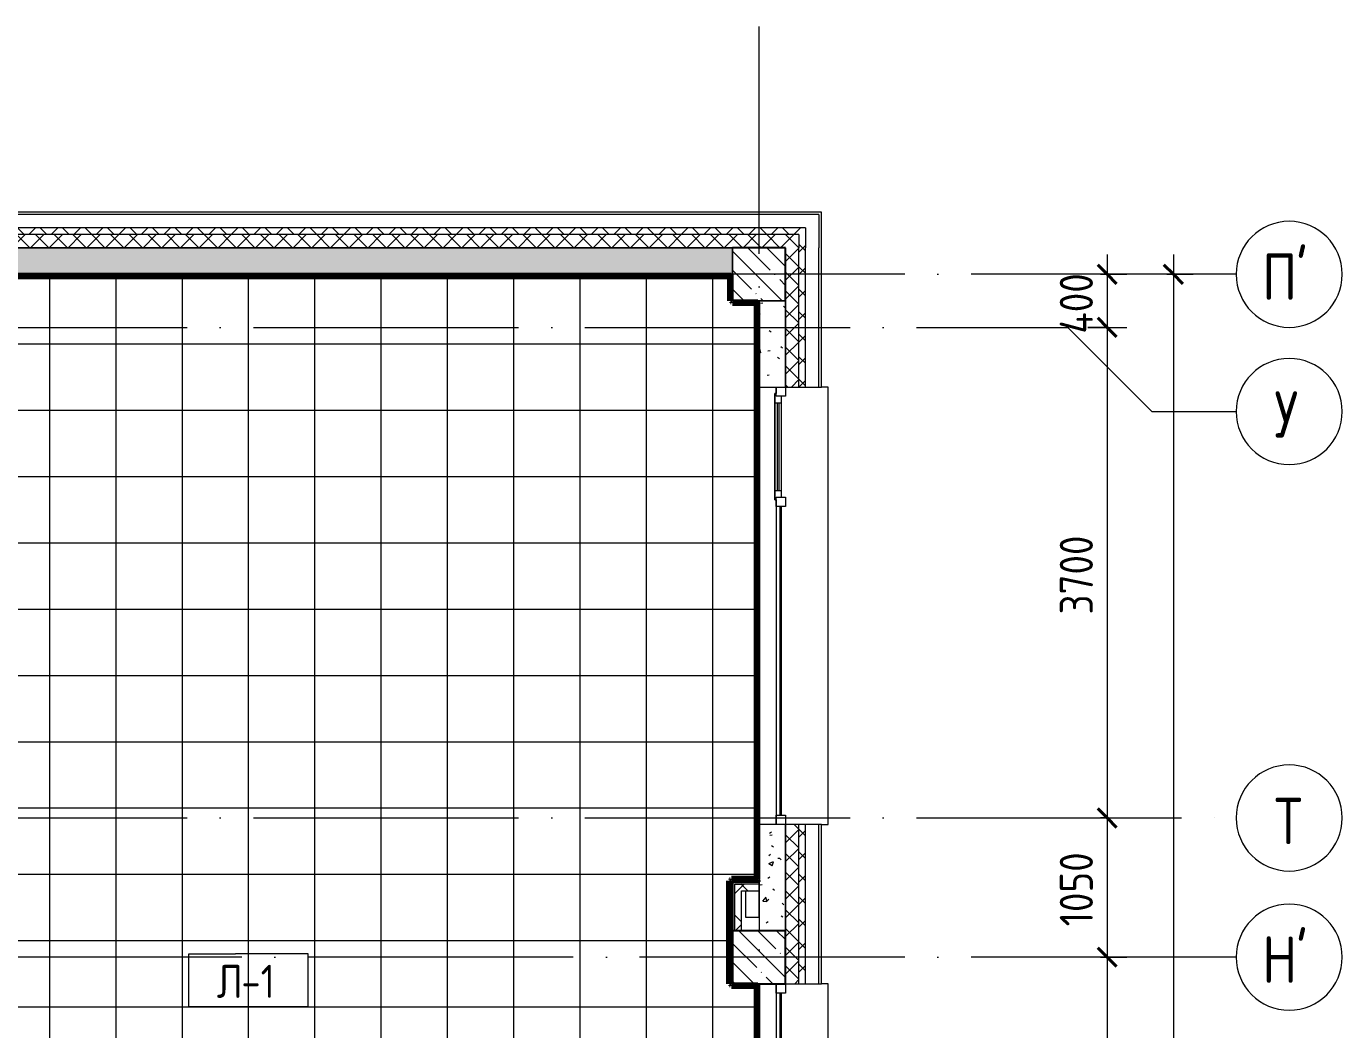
# Model space of a CAD drawing. Header units: millimetres. Extents: x 97 to 215964, y -4577 to 60645.
# Drawn here: x 206022 to 215964, y 53079 to 60645 of the extents above; entities that cross this region are included whole.
import ezdxf

# ---------------------------------------------------------------- set-up
doc = ezdxf.new("R2010")
doc.units = ezdxf.units.MM
doc.linetypes.add('ADSK_Линия сетки', pattern=[2500, 2000, -250, 0, -250])
for name, color, linetype, lineweight in [('A-____-____-DIMS', 211, 'Continuous', 9), ('A-____-____-DIMS-100', 211, 'Continuous', 9), ('A-FLOR-____-IDEN', 11, 'Continuous', 20), ('A-FLOR-____-OTLN', 192, 'Continuous', 9), ('A-FLOR-____-PATT', 8, 'Continuous', 9), ('A-GLAZ-____-MCUT', 151, 'Continuous', 9), ('A-GLAZ-____-OTLN', 151, 'Continuous', 9), ('A-WALL-____-MCUT', 113, 'Continuous', 9), ('A-WALL-____-PATT', 111, 'Continuous', 9), ('A-WALL-FNSH-MCUT', 113, 'Continuous', 9), ('I-WALL-____-OTLN', 2, 'Continuous', 9), ('S-COLS-____-MCUT', 52, 'Continuous', 9), ('S-COLS-____-OTLN', 52, 'Continuous', 9), ('S-GRID-____-IDEN', 1, 'Continuous', 20), ('S-GRID-____-OTLN', 1, 'Continuous', 9)]:
    doc.layers.add(name, color=color, linetype=linetype, lineweight=lineweight)
doc.styles.add('GOST Common', font='GOST_Common.ttf', dxfattribs={"width": 0.9, "height": 250})
doc.styles.add('GOST Common_2', font='GOST_Common.ttf', dxfattribs={"width": 0.9, "height": 350})
doc.dimstyles.new('ADSK_Основной_2_5_мм_Округление_до_10_мм', dxfattribs={"dimscale": 304.8, "dimtxt": 0.824897, "dimasz": 0.463911, "dimexe": 0.492126, "dimexo": 0.001615, "dimgap": 0.098425, "dimtad": 1, "dimdec": 0, "dimlfac": 304.8, "dimrnd": 10, "dimdsep": 46, "dimtxsty": 'GOST Common', "dimblk1": 'OBLIQUE', "dimblk2": 'OBLIQUE', "dimsah": 1, "dimcen": 0.09, "dimdle": 0.492126, "dimazin": 2, "dimtfac": 1, "dimtdec": 4, "dimtix": 1, "dimtmove": 0, "dimatfit": 3, "dimfxl": 1, "dimtvp": 1, "dimtolj": 1, "dimtzin": 0, "dimlwd": 20, "dimlwe": 20, "dimarcsym": 2})
pattern_1 = [(135, (0, 0), (-84.85281, -84.85281), []), (225, (0, 0), (84.85281, -84.85281), [])]
pattern_2 = [(45, (0, 0), (-70.71068, 70.71068), []), (135, (0, 0), (-70.71068, -70.71068), [])]
pattern_3 = [(50, (0, 0), (364.36793, -31.8783), [38.1, -419.1]), (355, (0, 0), (-70.48585, 382.1133), [30.48, -335.28]), (100.451, (30.36, -2.66), (293.885, 350.2334), [32.38, -356.18]), (46.184, (0, 101.6), (542.1585, -84.0858), [57.15, -628.65]), (96.636, (45.2, 94.6), (474.8049, 494.8554), [48.57, -534.27]), (351.184, (0, 101.6), (474.8102, 494.85), [45.72, -502.92]), (21, (50.8, 76.2), (303.22847, -204.53046), [38.1, -419.1]), (326, (50.8, 76.2), (123.6039, 368.37604), [30.48, -335.28]), (71.451, (76.07, 59.16), (426.8341, 163.8427), [32.38, -356.18]), (37.5, (0, 0), (6.17665, 169.11015), [16.764, -314.452, 16.764, -323.596, -336.55]), (37.5, (0, 0), (6.17665, 169.11015), [-671.576, 16.764, -319.786]), (7.5, (0, 0), (133.63888, 200.3615), [16.764, -177.292, 16.764, -306.832, -128.27]), (7.5, (0, 0), (133.63888, 200.3615), [-517.652, 16.764, -111.506]), (327.5, (-113.28, 0), (271.18182, -11.45836), [16.764, -110.236, 16.764, -379.476, -525.78]), (327.5, (-113.28, 0), (271.18182, -11.45836), [-523.24, 16.764, -509.016]), (317.5, (-164.08, 0), (296.2585, 50.85285), [16.764, -148.336, 16.764, -246.38, -373.38]), (317.5, (-164.08, 0), (296.2585, 50.85285), [-428.244, 16.764, -356.616])]
pattern_4 = [(45, (0, 0), (-141.42136, 141.42136), []), (135, (0, 0), (-141.42136, -141.42136), [])]

# ---------------------------------------------------------------- blocks, each defined once
blk = doc.blocks.new('Окно_СКБ_2Ст1 - Окно_СКБ_2Ст 3300_ОК2л-29018870-О_АИ_ПП_8_400_Целиком')
at = {"layer": 'A-GLAZ-____-MCUT', "color": 90}
for p, q in [((-1650, -195), (-1650, -125)), ((-1650, -125), (-1580, -125)), ((-1580, -195), (-1650, -195)), ((-1580, -195), (-1600, -195)), ((-1600, -195), (-1600, -205)), ((-1580, -125), (-1580, -195)), ((-820, -155), (-1580, -155)), ((-1580, -155), (-1580, -195)), ((-1530, -205), (-1530, -155)), ((-870, -205), (-870, -155)), ((-820, -195), (-820, -125)), ((-820, -125), (-750, -125)), ((-820, -195), (-820, -155)), ((-750, -195), (-820, -195)), ((-800, -195), (-820, -195)), ((-800, -205), (-800, -195)), ((-750, -125), (-750, -195)), ((1580, -195), (1580, -125)), ((1580, -125), (1650, -125)), ((1650, -195), (1580, -195)), ((1650, -125), (1650, -195)), ((-1600, -205), (-800, -205)), ((-800, -205), (-1600, -205))]:
    blk.add_line(p, q, dxfattribs=at)
at = {"layer": 'A-GLAZ-____-MCUT', "color": 10, "lineweight": 5}
for p, q in [((-1530, -175), (-870, -175)), ((-870, -185), (-1530, -185)), ((1580, -155), (-750, -155)), ((1580, -165), (-750, -165))]:
    blk.add_line(p, q, dxfattribs=at)
at = {"layer": 'A-GLAZ-____-OTLN', "color": 10, "lineweight": 5}
for p, q in [((-1650, -195), (-1600, -195)), ((-800, -195), (1650, -195))]:
    blk.add_line(p, q, dxfattribs=at)
blk = doc.blocks.new('Окно_СКБ_2Ст1 - Окно_СКБ_2Ст 3300_ОК2-29018964-О_АИ_ПП_8_400_Целиком')
at = {"layer": 'A-GLAZ-____-MCUT', "color": 90}
for p, q in [((-1650, -195), (-1650, -125)), ((-1650, -125), (-1580, -125)), ((-1580, -195), (-1650, -195)), ((-1580, -125), (-1580, -195)), ((750, -195), (750, -125)), ((750, -125), (820, -125)), ((820, -195), (750, -195)), ((820, -195), (800, -195)), ((800, -195), (800, -205)), ((820, -125), (820, -195)), ((1580, -155), (820, -155)), ((820, -155), (820, -195)), ((870, -205), (870, -155)), ((1530, -205), (1530, -155)), ((1580, -195), (1580, -125)), ((1580, -125), (1650, -125)), ((1580, -195), (1580, -155)), ((1650, -195), (1580, -195)), ((1600, -195), (1580, -195)), ((1600, -205), (1600, -195)), ((1650, -125), (1650, -195)), ((800, -205), (1600, -205)), ((1600, -205), (800, -205))]:
    blk.add_line(p, q, dxfattribs=at)
at = {"layer": 'A-GLAZ-____-MCUT', "color": 10, "lineweight": 5}
for p, q in [((750, -155), (-1580, -155)), ((750, -165), (-1580, -165)), ((870, -175), (1530, -175)), ((1530, -185), (870, -185))]:
    blk.add_line(p, q, dxfattribs=at)
at = {"layer": 'A-GLAZ-____-OTLN', "color": 10, "lineweight": 5}
for p, q in [((-1650, -195), (800, -195)), ((1600, -195), (1650, -195))]:
    blk.add_line(p, q, dxfattribs=at)
blk = doc.blocks.new('WNW_Отлив1 - Отлив_металлический 2-28598290-О_АИ_ПП_8_400_Целиком')
at = {"layer": 'A-GLAZ-____-OTLN', "color": 10, "lineweight": 5}
for p, q in [((1650, 320), (-1650, 320)), ((-1650, 320), (-1650, 270)), ((1650, 270), (1650, 320))]:
    blk.add_line(p, q, dxfattribs=at)
blk = doc.blocks.new('BSC_Колонна _Прямоугольная - 400x400-V81-О_АИ_ПП_8_400_Целиком')
at = {"layer": 'S-COLS-____-OTLN', "lineweight": 5}
h = blk.add_hatch(dxfattribs=at)
h.set_pattern_fill('FP_91', color=256, style=0, pattern_type=2)
h.set_pattern_definition([(135, (-152749.98, -53625), (-142.56192, -142.56192), []), (135, (-152607.42, -53625), (-142.56192, -142.56192), [252.016, -50.403, 3.353, -47.05])])
h.paths.add_polyline_path([(-200, -200), (200, -200), (200, 200), (-200, 200)])
at = {"layer": 'S-COLS-____-MCUT', "color": 130, "lineweight": 25}
for p, q in [((200, 200), (-200, 200)), ((-200, 200), (-200, -200)), ((200, -200), (200, 200)), ((-200, -200), (200, -200))]:
    blk.add_line(p, q, dxfattribs=at)
blk = doc.blocks.new('0083_СОШ675_АР_R22_rvt-1-О_АИ_ПП_8_400_Целиком')
at = {"layer": 'A-WALL-____-PATT', "lineweight": 5}
h = blk.add_hatch(dxfattribs=at)
h.set_pattern_fill('FP_9', color=10, style=0, pattern_type=2)
h.set_pattern_definition(pattern_1)
h.paths.add_polyline_path([(153050, 59075), (153100, 59075), (153100, 59125), (144379, 59125), (144379, 59075), (152924.5, 59075)])
h.paths.add_polyline_path([(141079, 59075), (141079, 59125), (136400, 59125), (136400, 59075), (140346.9, 59075)])
h = blk.add_hatch(dxfattribs=at)
h.set_pattern_fill('FP_16', color=10, style=0, pattern_type=2)
h.set_pattern_definition(pattern_2)
h.paths.add_polyline_path([(153050, 58975), (153050, 59075), (144379, 59075), (144379, 58975), (152950, 58975)])
h.paths.add_polyline_path([(140450, 58975), (141079, 58975), (141079, 59075), (136500, 59075), (136500, 58975), (140346.9, 58975)])
h = blk.add_hatch(dxfattribs=at)
h.set_pattern_fill('FP_9', color=10, style=0, pattern_type=2)
h.set_pattern_definition(pattern_1)
h.paths.add_polyline_path([(153050, -275), (153100, -275), (153100, 625), (153050, 625), (153050, -175)])
h.paths.add_polyline_path([(153100, 2325), (153100, 3025), (153050, 3025), (153050, 2325)])
h.paths.add_polyline_path([(153100, 3925), (153100, 5125), (153050, 5125), (153050, 3925)])
h.paths.add_polyline_path([(153050, 8425), (153100, 8425), (153100, 9625), (153050, 9625)])
h.paths.add_polyline_path([(153100, 11325), (153100, 12025), (153050, 12025), (153050, 11325)])
h.paths.add_polyline_path([(153050, 12925), (153100, 12925), (153100, 14125), (153050, 14125), (153050, 13803.3)])
h.paths.add_polyline_path([(153050, 15025), (153100, 15025), (153100, 15725), (153050, 15725)])
h.paths.add_polyline_path([(153050, 17425), (153100, 17425), (153100, 18625), (153050, 18625), (153050, 17711.4)])
h.paths.add_polyline_path([(153050, 21925), (153100, 21925), (153100, 23125), (153050, 23125)])
h.paths.add_polyline_path([(153050, 26425), (153100, 26425), (153100, 27625), (153050, 27625)])
h.paths.add_polyline_path([(153050, 29325), (153100, 29325), (153100, 30025), (153050, 30025), (153050, 29435.8)])
h.paths.add_polyline_path([(153100, 30925), (153100, 32125), (153050, 32125), (153050, 30925)])
h.paths.add_polyline_path([(153100, 35425), (153100, 36625), (153050, 36625), (153050, 35425)])
h.paths.add_polyline_path([(153050, 39925), (153100, 39925), (153100, 41125), (153050, 41125)])
h.paths.add_polyline_path([(153100, 42025), (153100, 42725), (153050, 42725), (153050, 42025)])
h.paths.add_polyline_path([(153050, 44425), (153100, 44425), (153100, 45625), (153050, 45625), (153050, 45068.3)])
h.paths.add_polyline_path([(153100, 47325), (153100, 48025), (153050, 48025), (153050, 47325)])
h.paths.add_polyline_path([(153050, 48925), (153100, 48925), (153100, 50125), (153050, 50125), (153050, 48976.4)])
h.paths.add_polyline_path([(153100, 53425), (153100, 54625), (153050, 54625), (153050, 53425)])
h.paths.add_polyline_path([(153100, 57925), (153100, 59075), (153050, 59075), (153050, 57925)])
h = blk.add_hatch(dxfattribs=at)
h.set_pattern_fill('FP_69', color=10, style=0, pattern_type=2)
h.set_pattern_definition(pattern_3)
h.paths.add_polyline_path([(152550, 58775), (152550, 58975), (145450, 58975), (145450, 58775), (150409, 58775)])
h.paths.add_polyline_path([(145050, 58775), (145050, 58975), (144379, 58975), (144379, 58775)])
h.paths.add_polyline_path([(140450, 58775), (141079, 58775), (141079, 58975), (140450, 58975)])
h = blk.add_hatch(dxfattribs=at)
h.set_pattern_fill('FP_16', color=10, style=0, pattern_type=2)
h.set_pattern_definition(pattern_2)
h.paths.add_polyline_path([(153050, -175), (153050, 625), (152950, 625), (152950, -175)])
h.paths.add_polyline_path([(153050, 2325), (153050, 3025), (152950, 3025), (152950, 2325)])
h.paths.add_polyline_path([(153050, 3925), (153050, 5125), (152950, 5125), (152950, 3925)])
h.paths.add_polyline_path([(152950, 8425), (153050, 8425), (153050, 9625), (152950, 9625), (152950, 8825)])
h.paths.add_polyline_path([(152950, 11325), (153050, 11325), (153050, 12025), (152950, 12025)])
h.paths.add_polyline_path([(152950, 12925), (153050, 12925), (153050, 14125), (152950, 14125), (152950, 13325)])
h.paths.add_polyline_path([(153050, 15025), (153050, 15725), (152950, 15725), (152950, 15025)])
h.paths.add_polyline_path([(152950, 17425), (153050, 17425), (153050, 18625), (152950, 18625), (152950, 17711.4)])
h.paths.add_polyline_path([(152950, 21925), (153050, 21925), (153050, 23125), (152950, 23125), (152950, 22325)])
h.paths.add_polyline_path([(152950, 26425), (153050, 26425), (153050, 27625), (152950, 27625), (152950, 26825)])
h.paths.add_polyline_path([(152950, 29325), (153050, 29325), (153050, 30025), (152950, 30025), (152950, 29435.8)])
h.paths.add_polyline_path([(153050, 30925), (153050, 32125), (152950, 32125), (152950, 30925)])
h.paths.add_polyline_path([(153050, 35425), (153050, 36625), (152950, 36625), (152950, 35425)])
h.paths.add_polyline_path([(152950, 39925), (153050, 39925), (153050, 41125), (152950, 41125), (152950, 40725)])
h.paths.add_polyline_path([(152950, 42025), (153050, 42025), (153050, 42725), (152950, 42725)])
h.paths.add_polyline_path([(152950, 44425), (153050, 44425), (153050, 45625), (152950, 45625), (152950, 45068.3)])
h.paths.add_polyline_path([(153050, 47325), (153050, 48025), (152950, 48025), (152950, 47325)])
h.paths.add_polyline_path([(152950, 48925), (153050, 48925), (153050, 50125), (152950, 50125), (152950, 48976.4)])
h.paths.add_polyline_path([(153050, 53425), (153050, 54625), (152950, 54625), (152950, 53425)])
h.paths.add_polyline_path([(152950, 57925), (153050, 57925), (153050, 58975), (152950, 58975), (152950, 58575)])
h = blk.add_hatch(dxfattribs=at)
h.set_pattern_fill('FP_69', color=10, style=0, pattern_type=2)
h.set_pattern_definition(pattern_3)
h.paths.add_polyline_path([(152750, 53825), (152950, 53825), (152950, 54625), (152750, 54625), (152750, 53861.6)])
h.paths.add_polyline_path([(152750, 57925), (152950, 57925), (152950, 58575), (152750, 58575)])
h = blk.add_hatch(dxfattribs=at)
h.set_pattern_fill('FP_17', color=252, style=0, pattern_type=2)
h.set_pattern_definition(pattern_4)
h.paths.add_polyline_path([(152568, 53825), (152618, 53825), (152618, 54176.1), (152568, 54176.1), (152568, 53861.6)])
h = blk.add_hatch(dxfattribs=at)
h.set_pattern_fill('FP_17', color=252, style=0, pattern_type=2)
h.set_pattern_definition(pattern_4)
h.paths.add_polyline_path([(152750, 54126.1), (152750, 54176.1), (152618, 54176.1), (152618, 54126.1)])
at = {"layer": 'S-COLS-____-OTLN', "lineweight": 5}
h = blk.add_hatch(dxfattribs=at)
h.set_pattern_fill('FP_8', color=256, style=0, pattern_type=2)
h.set_pattern_definition([(135, (0, 0), (-142.5612, -142.5612), []), (135, (142.56, 0), (-142.5612, -142.5612), [252.016, -50.403, 3.353, -47.05])])
h.paths.add_polyline_path([(152750, 58575), (152950, 58575), (152950, 58975), (152550, 58975), (152550, 58575)])
at = {"layer": 'A-FLOR-____-OTLN', "color": 90}
for p, q in [((152650, 53925), (152650, 54125)), ((152650, 54125), (152750, 54125)), ((152750, 53925), (152650, 53925))]:
    blk.add_line(p, q, dxfattribs=at)
at = {"layer": 'A-WALL-____-MCUT', "color": 10, "lineweight": 5}
for p, q in [((153200, 59225), (144379, 59225)), ((153200, 59225), (153200, 59125)), ((153200, 59125), (153200, 58975)), ((152550, 58775), (152550, 58975)), ((153200, 57925), (153200, 58975)), ((152950, 58575), (152750, 58575)), ((153200, 53425), (153200, 54625)), ((152555.5, 53825), (152555.5, 54188.6)), ((152555.5, 54188.6), (152568, 54188.6)), ((152568, 54188.6), (152618, 54188.6)), ((152750, 54188.6), (152618, 54188.6))]:
    blk.add_line(p, q, dxfattribs=at)
at = {"layer": 'A-WALL-____-MCUT', "color": 50, "lineweight": 13}
for p, q in [((153100, 59125), (144379, 59125)), ((153050, 59075), (144379, 59075)), ((153050, 59075), (153050, 58975)), ((153100, 59125), (153100, 59075)), ((153100, 59075), (153100, 58975)), ((145450, 58975), (152550, 58975)), ((152550, 58975), (145450, 58975)), ((153050, 57925), (153050, 58975)), ((153100, 57925), (153100, 58975)), ((145450, 58775), (152550, 58775)), ((152750, 58575), (152750, 57925)), ((152950, 58575), (152950, 57925)), ((152950, 57925), (152950, 58575)), ((152750, 57925), (152950, 57925)), ((153050, 57925), (153100, 57925)), ((152750, 54625), (152750, 53825)), ((152950, 54625), (152750, 54625)), ((152950, 54625), (152950, 53825)), ((152950, 53825), (152950, 54625)), ((153100, 54625), (153050, 54625)), ((153050, 53425), (153050, 54625)), ((153100, 53425), (153100, 54625)), ((152568, 53825), (152568, 54176.1)), ((152568, 54176.1), (152618, 54176.1)), ((152750, 54176.1), (152618, 54176.1)), ((152618, 53825), (152618, 54126.1)), ((152618, 54126.1), (152750, 54126.1)), ((152750, 54126.1), (152750, 54176.1)), ((153050, 53425), (153100, 53425))]:
    blk.add_line(p, q, dxfattribs=at)
at = {"layer": 'A-WALL-____-MCUT', "color": 90}
for p, q in [((152550, 58975), (152950, 58975)), ((152950, 58975), (152950, 58575)), ((152950, 57925), (153050, 57925)), ((153100, 57925), (153200, 57925)), ((153050, 54625), (152950, 54625)), ((153200, 54625), (153100, 54625)), ((152950, 53425), (153050, 53425)), ((153100, 53425), (153200, 53425))]:
    blk.add_line(p, q, dxfattribs=at)
at = {"layer": 'A-WALL-FNSH-MCUT', "color": 90}
for p, q in [((153220, 59245), (144379, 59245)), ((153220, 59225), (153220, 59245)), ((153220, 59125), (153220, 59225)), ((153220, 59075), (153220, 59125)), ((153220, 58975), (153220, 59075)), ((153220, 57925), (153220, 58975)), ((153200, 57925), (153220, 57925)), ((153220, 54625), (153200, 54625)), ((153220, 53425), (153220, 54625)), ((152543, 54201.1), (152543, 53825)), ((152555.5, 54201.1), (152543, 54201.1)), ((152568, 54201.1), (152555.5, 54201.1)), ((152618, 54201.1), (152568, 54201.1)), ((152750, 54201.1), (152618, 54201.1)), ((152750, 54188.6), (152750, 54201.1)), ((152750, 54176.1), (152750, 54188.6)), ((152543, 53825), (152550, 53825)), ((153200, 53425), (153220, 53425))]:
    blk.add_line(p, q, dxfattribs=at)
at = {"layer": 'I-WALL-____-OTLN', "color": 90}
for p, q in [((152750, 54625), (152750, 57925)), ((152750, 50125), (152750, 53425))]:
    blk.add_line(p, q, dxfattribs=at)
at = {"layer": 'S-COLS-____-MCUT', "color": 130, "lineweight": 25}
for p, q in [((152950, 58975), (152550, 58975)), ((152950, 58575), (152950, 58975)), ((152550, 58775), (152550, 58575)), ((152550, 58575), (152750, 58575))]:
    blk.add_line(p, q, dxfattribs=at)
at = {"layer": 'S-COLS-____-OTLN', "color": 90}
for p, q in [((152550, 58975), (152550, 58775)), ((152750, 58575), (152950, 58575))]:
    blk.add_line(p, q, dxfattribs=at)
at = {"layer": 'A-GLAZ-____-OTLN', "color": 90, "lineweight": 9, "rotation": 269.9999999999999}
for name, p in [('Окно_СКБ_2Ст1 - Окно_СКБ_2Ст 3300_ОК2л-29018870-О_АИ_ПП_8_400_Целиком', (153075, 56275)), ('WNW_Отлив1 - Отлив_металлический 2-28598290-О_АИ_ПП_8_400_Целиком', (152950, 56275)), ('Окно_СКБ_2Ст1 - Окно_СКБ_2Ст 3300_ОК2-29018964-О_АИ_ПП_8_400_Целиком', (153075, 51775)), ('WNW_Отлив1 - Отлив_металлический 2-28598290-О_АИ_ПП_8_400_Целиком', (152950, 51775))]:
    blk.add_blockref(name, p, dxfattribs=at)
at = {"layer": 'S-COLS-____-OTLN', "color": 90, "lineweight": 9}
blk.add_blockref('BSC_Колонна _Прямоугольная - 400x400-V81-О_АИ_ПП_8_400_Целиком', (152750, 53625), dxfattribs=at)
blk = doc.blocks.new('Ось сетки - Круг_Ø8 мм-8258-О_АИ_ПП_8_400_Целиком')
at = {"layer": 'S-GRID-____-IDEN'}
for start, end in [(360, 180), (180, 360)]:
    blk.add_arc((0, 0), 4, start, end, dxfattribs=at)
blk = doc.blocks.new('DIMBLOCK7-О_АИ_ПП_8_400_Целиком')
at = {"layer": 'A-____-____-DIMS-100', "lineweight": 20}
for p, q in [((214172.5, 58925), (214172.5, 58375)), ((214122.5, 58775), (214322.5, 58775)), ((214172.5, 58775), (214122.5, 58775)), ((214026.4, 58375), (214322.5, 58375)), ((214172.5, 58375), (214026.4, 58375))]:
    blk.add_line(p, q, dxfattribs=at)
at = {"layer": 'A-____-____-DIMS-100', "lineweight": 40}
for p, q in [((214172.5, 58775), (214101.8, 58845.7)), ((214172.5, 58775), (214243.2, 58704.3)), ((214172.5, 58375), (214101.8, 58445.7)), ((214172.5, 58375), (214243.2, 58304.3))]:
    blk.add_line(p, q, dxfattribs=at)
at = {"layer": 'A-____-____-DIMS-100', "color": 0, "lineweight": 20, "insert": (213815.8, 58327.8), "char_height": 250, "width": 593.201, "attachment_point": 1, "rotation": 90, "line_spacing_factor": 1.022761, "style": 'GOST Common'}
blk.add_mtext('400', dxfattribs=at)
blk = doc.blocks.new('_Oblique')
at = {"color": 0, "linetype": 'ByBlock', "lineweight": -2}
blk.add_line((-0.5, -0.5), (0.5, 0.5), dxfattribs=at)
blk = doc.blocks.new('DIMBLOCK8-О_АИ_ПП_8_400_Целиком')
at = {"layer": 'A-____-____-DIMS-100', "lineweight": 20}
for p, q in [((214026.4, 58375), (214322.5, 58375)), ((214172.5, 58375), (214026.4, 58375)), ((214172.5, 58375), (214172.5, 54675)), ((214122.5, 54675), (214322.5, 54675)), ((214172.5, 54675), (214122.5, 54675))]:
    blk.add_line(p, q, dxfattribs=at)
at = {"layer": 'A-____-____-DIMS-100', "lineweight": 40}
for p, q in [((214172.5, 58375), (214101.8, 58445.7)), ((214172.5, 58375), (214243.2, 58304.3)), ((214172.5, 54675), (214101.8, 54745.7)), ((214172.5, 54675), (214243.2, 54604.3))]:
    blk.add_line(p, q, dxfattribs=at)
at = {"layer": 'A-____-____-DIMS-100', "color": 0, "lineweight": 20, "insert": (213815.8, 56209.6), "char_height": 250, "width": 756.843, "attachment_point": 1, "rotation": 90, "line_spacing_factor": 1.022761, "style": 'GOST Common'}
blk.add_mtext('3700', dxfattribs=at)
blk = doc.blocks.new('DIMBLOCK9-О_АИ_ПП_8_400_Целиком')
at = {"layer": 'A-____-____-DIMS-100', "lineweight": 40}
for p, q in [((214172.5, 54675), (214101.8, 54745.7)), ((214172.5, 54675), (214243.2, 54604.3)), ((214172.5, 53625.1), (214101.8, 53695.8)), ((214172.5, 53625.1), (214243.2, 53554.4))]:
    blk.add_line(p, q, dxfattribs=at)
at = {"layer": 'A-____-____-DIMS-100', "lineweight": 20}
for p, q in [((214122.5, 54675), (214322.5, 54675)), ((214172.5, 54675), (214122.5, 54675)), ((214172.5, 54675), (214172.5, 53625.1)), ((214122.5, 53625.1), (214322.5, 53625.1)), ((214172.5, 53625.1), (214122.5, 53625.1))]:
    blk.add_line(p, q, dxfattribs=at)
at = {"layer": 'A-____-____-DIMS-100', "color": 0, "lineweight": 20, "insert": (213815.8, 53858.1), "char_height": 250, "width": 700.591, "attachment_point": 1, "rotation": 90, "line_spacing_factor": 1.022761, "style": 'GOST Common'}
blk.add_mtext('1050', dxfattribs=at)
blk = doc.blocks.new('DIMBLOCK10-О_АИ_ПП_8_400_Целиком')
at = {"layer": 'A-____-____-DIMS-100', "lineweight": 40}
for p, q in [((214172.5, 53625.1), (214101.8, 53695.8)), ((214172.5, 53625.1), (214243.2, 53554.4)), ((214172.5, 51675), (214101.8, 51745.7)), ((214172.5, 51675), (214243.2, 51604.3))]:
    blk.add_line(p, q, dxfattribs=at)
at = {"layer": 'A-____-____-DIMS-100', "lineweight": 20}
for p, q in [((214122.5, 53625.1), (214322.5, 53625.1)), ((214172.5, 53625.1), (214122.5, 53625.1)), ((214172.5, 53625.1), (214172.5, 51675)), ((214122.5, 51675), (214322.5, 51675)), ((214172.5, 51675), (214122.5, 51675))]:
    blk.add_line(p, q, dxfattribs=at)
at = {"layer": 'A-____-____-DIMS-100', "color": 0, "lineweight": 20, "insert": (213815.8, 52358.1), "char_height": 250, "width": 700.591, "attachment_point": 1, "rotation": 90, "line_spacing_factor": 1.022761, "style": 'GOST Common'}
blk.add_mtext('1950', dxfattribs=at)
blk = doc.blocks.new('DIMBLOCK34-О_АИ_ПП_8_400_Целиком')
at = {"layer": 'A-____-____-DIMS-100', "lineweight": 20}
for p, q in [((214672.5, 58925), (214672.5, -125)), ((214622.5, 58775), (214822.5, 58775)), ((214672.5, 58775), (214622.5, 58775)), ((214622.5, 25), (214822.5, 25)), ((214672.5, 25), (214622.5, 25))]:
    blk.add_line(p, q, dxfattribs=at)
at = {"layer": 'A-____-____-DIMS-100', "lineweight": 40}
for p, q in [((214672.5, 58775), (214601.8, 58845.7)), ((214672.5, 58775), (214743.2, 58704.3)), ((214672.5, 25), (214601.8, 95.7)), ((214672.5, 25), (214743.2, -45.7))]:
    blk.add_line(p, q, dxfattribs=at)
at = {"layer": 'A-____-____-DIMS-100', "color": 0, "lineweight": 20, "insert": (214315.8, 29005.8), "char_height": 250, "width": 946.054, "attachment_point": 1, "rotation": 90, "line_spacing_factor": 1.022761, "style": 'GOST Common'}
blk.add_mtext('58750', dxfattribs=at)
blk = doc.blocks.new('ADSK_Марка_Перекрытие - Типоразмер_ADSK_Марка-158127-О_АИ_ПП_8_400_Целиком')
at = {"layer": 'A-FLOR-____-IDEN'}
for p, q in [((-4.5, 4), (-1, 4)), ((-4.5, 0), (-4.5, 4)), ((4.5, 4), (-1, 4)), ((4.5, 0), (4.5, 4)), ((4.5, 0), (-4.5, 0)), ((-4.5, 0), (4, 0))]:
    blk.add_line(p, q, dxfattribs=at)

msp = doc.modelspace()

# ---------------------------------------------------------------- hatches: boundary and pattern name
at = {"layer": 'A-FLOR-____-PATT'}
h = msp.add_hatch(dxfattribs=at)
h.set_pattern_fill('FP_195', color=256, style=0, pattern_type=2)
h.set_pattern_definition([(0, (207697.96, 53250), (0, 500), []), (90, (207697.96, 53250), (-500, 3e-14), [])])
h.paths.add_polyline_path([(204932.807536, 47725), (206182.785269, 47725), (206182.785269, 47740.000586), (211532.887824, 47740.000586), (211532.887824, 49310.316132), (211347.865903, 49310.316132), (211347.844118, 49315.316132), (211337.865903, 49315.316132), (211337.865903, 49325.316132), (211332.865903, 49325.316132), (211332.865903, 49675.316132), (211337.865903, 49675.656829), (211337.865903, 49685.316132), (211347.865903, 49685.316132), (211347.865903, 49690.316132), (211532.887824, 49690.316132), (211532.887824, 53410.000586), (211340.865903, 53410.000586), (211340.865903, 53415.000586), (211330.865903, 53415.000586), (211330.865903, 53425), (211325.865903, 53425), (211325.865903, 54201.11992), (211330.865903, 54201.11992), (211330.865903, 54211.11992), (211340.865903, 54211.11992), (211340.865903, 54216.11992), (211532.887824, 54216.11992), (211532.887824, 58560.000586), (211347.865903, 58560.000586), (211347.865903, 58565.000586), (211337.865903, 58565.000586), (211337.865903, 58575.000586), (211332.865903, 58575.430415), (211332.865903, 58760.000586), (204402.887824, 58760.000586), (204402.887824, 57520), (204392.865903, 57520), (204392.865903, 56370), (204402.887824, 56370), (204402.887824, 54020), (204392.865903, 54020), (204392.865903, 53825.000586), (204387.865903, 53824.424856), (204387.865903, 53815.000586), (204377.865903, 53815.000586), (204377.865903, 53810.000586), (204262.865903, 53810.000586), (204262.865903, 53425), (204257.865903, 53425), (204257.865903, 53415.000586), (204247.865903, 53415.000586), (204247.865903, 53410.000586), (204062.887824, 53410.000586), (204062.887824, 52425.060253), (203848.053069, 52424.998706), (203848.053069, 49925.060253), (204062.887824, 49924.484907), (204062.887824, 49005), (204067.887824, 49005), (204067.887824, 48899.976956), (204192.887824, 48899.976956), (204250.063539, 48893.967546), (204304.740401, 48876.201957), (204354.528769, 48847.456629), (204397.252651, 48808.987873), (204431.04481, 48762.476956), (204454.428366, 48709.956629), (204466.381345, 48653.722283), (204466.381345, 48596.231629), (204454.428366, 48539.997283), (204429.02124, 48484.691751), (204395.605819, 48439.483225), (204354.528769, 48402.497283), (204304.740401, 48373.751955), (204250.063539, 48355.986366), (204192.887824, 48349.976956), (204067.887824, 48349.976956), (204067.887824, 48340), (204362.887824, 48340), (204362.887824, 47740.000586), (204932.785269, 47740.000586), (204932.785269, 47725.000586)])
h.paths.add_polyline_path([(204239.717951, 48617.905888), (204235.835666, 48616.04353), (204237.887824, 48617.372611)])
h.paths.add_polyline_path([(204227.887824, 48604.976956), (204233.064205, 48605.65844), (204237.887824, 48607.656448), (204242.02996, 48610.83482), (204245.208332, 48614.976956), (204247.206341, 48619.800575), (204247.887824, 48624.976956), (204247.206341, 48630.153337), (204245.208332, 48634.976956), (204242.02996, 48639.119092), (204237.887824, 48642.297464), (204229.969864, 48644.70285), (204227.887824, 48644.976956), (204222.711443, 48644.295473), (204217.887824, 48642.297464), (204213.745689, 48639.119092), (204210.567316, 48634.976956), (204230.835666, 48634.636214), (204236.076606, 48632.854332), (204239.717951, 48632.048024), (204242.226638, 48627.496836), (204242.02996, 48621.918904), (204239.717951, 48617.905888), (204222.711443, 48614.976956), (204211.213569, 48614.134744), (204213.745689, 48610.83482), (204217.887824, 48607.656448), (204222.711443, 48605.65844)])
h.paths.add_polyline_path([(211347.85569, 53425.000586), (211347.865903, 53425.000586), (211347.865903, 53825), (211340.865903, 53825), (211340.865903, 53425.000586)])
h.paths.add_polyline_path([(204377.854842, 53825.000586), (204377.865903, 53825.001183), (204377.843981, 53825.000586)])
at = {"layer": 'A-WALL-____-PATT'}
for points in [[(211337.865903, 58765.000586), (211337.865903, 58775.000586), (204387.865903, 58775.000586), (204387.865903, 58765.000586), (209206.839678, 58765.000586)], [(211337.865903, 58575.000586), (211347.865903, 58575.000586), (211347.865903, 58775.000586), (211337.865903, 58775.000586), (211337.865903, 58746.734595)], [(211537.887824, 58565.000586), (211547.887824, 58565.000586), (211547.887824, 58575.000586), (211337.865903, 58575.000586), (211337.865903, 58565.000586)], [(211330.865903, 53415.000586), (211340.865903, 53415.000586), (211340.865903, 54211.11992), (211330.865903, 54211.11992), (211330.865903, 53861.580361)], [(211340.865903, 54201.11992), (211547.887824, 54201.11992), (211547.887824, 54211.11992), (211340.865903, 54211.11992)], [(211340.865903, 53415.000586), (211537.887824, 53415.000586), (211537.887824, 53425), (211340.865903, 53425.000586)]]:
    msp.add_hatch(color=7, dxfattribs=at).paths.add_polyline_path(points)
h = msp.add_hatch(color=7, dxfattribs=at)
h.paths.add_polyline_path([(211547.887824, 54211.11992), (211547.887824, 54624.999414), (211537.887824, 54624.999414), (211537.887824, 54211.11992)])
h.paths.add_polyline_path([(211537.887824, 57924.999414), (211547.887824, 57924.999414), (211547.887824, 58565.000586), (211537.887824, 58565.000586)])

# ---------------------------------------------------------------- linework, layer by layer
at = {"layer": 'A-WALL-____-MCUT', "color": 7}
for p, q in [((211347.865903, 58775.000586), (204377.865903, 58775.000586)), ((204387.865903, 58765.000586), (211337.865903, 58765.000586)), ((211337.865903, 58775.000586), (211337.865903, 58565.000586)), ((211347.865903, 58575.000586), (211347.865903, 58775.000586)), ((211337.865903, 58565.000586), (211537.887824, 58565.000586)), ((211547.887824, 58575.000586), (211347.865903, 58575.000586)), ((211537.887824, 58565.000586), (211537.887824, 57924.999414)), ((211547.887824, 57924.999414), (211547.887824, 58575.000586)), ((211537.887824, 57924.999414), (211547.887824, 57924.999414)), ((211537.887824, 54624.999414), (211537.887824, 54211.11992)), ((211547.887824, 54624.999414), (211537.887824, 54624.999414)), ((211547.887824, 54201.11992), (211547.887824, 54624.999414)), ((211330.865903, 54211.11992), (211330.865903, 53415.000586)), ((211537.887824, 54211.11992), (211330.865903, 54211.11992)), ((211340.865903, 53425.000586), (211340.865903, 54201.11992)), ((211340.865903, 54201.11992), (211547.887824, 54201.11992)), ((211330.865903, 53415.000586), (211537.887824, 53415.000586)), ((211347.865903, 53425.000586), (211340.865903, 53425.000586)), ((211537.887824, 53415.000586), (211537.887824, 53425))]:
    msp.add_line(p, q, dxfattribs=at)
at = {"layer": 'I-WALL-____-OTLN', "color": 5, "lineweight": 90}
for p, q in [((211337.865903, 58760.000586), (204402.736925, 58760.000586)), ((211332.865903, 58575.000586), (211332.865903, 58765.000586)), ((211332.865903, 58575.000586), (211337.865903, 58575.000586)), ((211347.865903, 58565.000586), (211347.865903, 58560.000586)), ((211532.887824, 54211.11992), (211532.887824, 58565.000586)), ((211537.887824, 58560.000586), (211347.865903, 58560.000586)), ((211325.865903, 53425.000586), (211325.865903, 54201.11992)), ((211330.99311, 54201.11992), (211325.865903, 54201.11992)), ((211340.865903, 54216.11992), (211537.887824, 54216.11992)), ((211340.865903, 54216.11992), (211340.865903, 54211.11992)), ((211325.865903, 53425.000586), (211330.865903, 53425.000586)), ((211340.865903, 53415.000586), (211340.865903, 53410.000586)), ((211537.887824, 53410.000586), (211340.865903, 53410.000586)), ((211532.887824, 49685.316132), (211532.887824, 53415.000586))]:
    msp.add_line(p, q, dxfattribs=at)
at = {"layer": 'I-WALL-____-OTLN'}
for p, q in [((211537.887824, 54624.999414), (211537.887824, 57924.999414)), ((211547.887824, 57924.999414), (211547.887824, 54624.999414)), ((211537.887824, 50124.999414), (211537.887824, 53415.000586)), ((211547.887824, 53425), (211547.887824, 50124.999414))]:
    msp.add_line(p, q, dxfattribs=at)
at = {"layer": 'S-GRID-____-OTLN', "linetype": 'ADSK_Линия сетки'}
for p, q in [((211547.888824, -3572.657751), (211547.888824, 60644.999414)), ((215146.441901, 58775.000586), (135715.252179, 58775.000586)), ((55228.336609, 58375.000586), (213876.441901, 58375.000586)), ((55228.336609, 54675.000586), (215146.441901, 54675.000586)), ((215146.441901, 53625.11992), (135715.252179, 53625.11992))]:
    msp.add_line(p, q, dxfattribs=at)
at = {"layer": 'S-GRID-____-OTLN'}
for p, q in [((213876.441901, 58375.000586), (214511.441901, 57740.000586)), ((214511.441901, 57740.000586), (215146.441901, 57740.000586))]:
    msp.add_line(p, q, dxfattribs=at)

# ---------------------------------------------------------------- block references
at = {"color": 250, "lineweight": 5}
msp.add_blockref('0083_СОШ675_АР_R22_rvt-1-О_АИ_ПП_8_400_Целиком', (58797.887824, 0), dxfattribs=at)
at = {"layer": 'A-FLOR-____-IDEN', "xscale": 99.99999999999993, "yscale": 99.99999999999993, "zscale": 99.99999999999993}
msp.add_blockref('ADSK_Марка_Перекрытие - Типоразмер_ADSK_Марка-158127-О_АИ_ПП_8_400_Целиком', (207697.959486, 53250), dxfattribs=at)
at = {"layer": 'S-GRID-____-IDEN', "xscale": 99.99999999999993, "yscale": 99.99999999999993, "zscale": 99.99999999999993}
for p, rotation in [((215546.441901, 58775.000586), 89.99999999999982), ((215546.441901, 57740.000586), 269.9999999999994), ((215546.441901, 54675.000586), 269.9999999999994), ((215546.441901, 53625.11992), 89.99999999999982)]:
    msp.add_blockref('Ось сетки - Круг_Ø8 мм-8258-О_АИ_ПП_8_400_Целиком', p, dxfattribs=dict(at, rotation=rotation))

# ---------------------------------------------------------------- texts
at = {"layer": 'A-FLOR-____-IDEN', "lineweight": 9, "char_height": 250, "attachment_point": 1, "style": 'GOST Common'}
for s, insert, width in [('\\fGOST Common|b0|i0|c204|p34|;\\W.9;Л', (207458.27864, 53567.837574), 223.6708125), ('-1', (207642.825515, 53567.837574), 331.898625)]:
    msp.add_mtext(s, dxfattribs=dict(at, insert=insert, width=width))
at = {"layer": 'S-GRID-____-IDEN', "lineweight": 9, "char_height": 350, "attachment_point": 1, "style": 'GOST Common_2'}
for s, insert, width in [("\\fGOST Common|b0|i0|c204|p34|;\\W.9;'", (215597.149169, 58932.226173), 137.0885625), ('\\fGOST Common|b0|i0|c204|p34|;\\W.9;П', (215341.164794, 58932.226173), 310.2530625), ('\\fGOST Common|b0|i0|c204|p34|;\\W.9;У', (215433.119008, 57892.587499), 310.2530625), ('\\fGOST Common|b0|i0|c204|p34|;\\W.9;Т', (215433.119008, 54827.587499), 310.2530625), ("\\fGOST Common|b0|i0|c204|p34|;\\W.9;'", (215597.149169, 53782.345506), 137.0885625), ('\\fGOST Common|b0|i0|c204|p34|;\\W.9;Н', (215341.164794, 53782.345506), 310.2530625)]:
    msp.add_mtext(s, dxfattribs=dict(at, insert=insert, width=width))

# ---------------------------------------------------------------- dimensions: what is measured, and where the dimension line sits
at = {"layer": 'A-____-____-DIMS', "lineweight": 20}
for base, p1, p2, override, picture, middle in [((214172.527138, 58375.000586), (214272.512037, 58775.000586), (213876.441901, 58375.000586), {"dimpost": '<>', "dimfxl": 562.91345}, 'DIMBLOCK7-О_АИ_ПП_8_400_Целиком', (214017.527138, 58575.000586)), ((214672.527138, 25.000586), (214772.512037, 58775.000586), (214772.512037, 25.000586), {"dimpost": '<>', "dimfxl": 58750}, 'DIMBLOCK34-О_АИ_ПП_8_400_Целиком', (214517.527138, 29400.000586)), ((214172.527138, 54675.000586), (213876.441901, 58375.000586), (214272.512037, 54675.000586), {"dimpost": '<>', "dimfxl": 3721.138475}, 'DIMBLOCK8-О_АИ_ПП_8_400_Целиком', (214017.527138, 56525.000586)), ((214172.527138, 53625.11992), (214272.512037, 54675.000586), (214272.512037, 53625.11992), {"dimpost": '<>', "dimfxl": 1049.880666}, 'DIMBLOCK9-О_АИ_ПП_8_400_Целиком', (214017.527138, 54150.060253)), ((214172.527138, 51675.000586), (214272.512037, 53625.11992), (214272.512037, 51675.000586), {"dimpost": '<>', "dimfxl": 1950.119334}, 'DIMBLOCK10-О_АИ_ПП_8_400_Целиком', (214017.527138, 52650.060253))]:
    dim = msp.add_linear_dim(base=base, p1=p1, p2=p2, angle=90, dimstyle='ADSK_Основной_2_5_мм_Округление_до_10_мм', override=override, dxfattribs=at)
    dim.commit()
    dim.dimension.update_dxf_attribs({"geometry": picture, "text_midpoint": middle})

doc.saveas('drawing.dxf')
